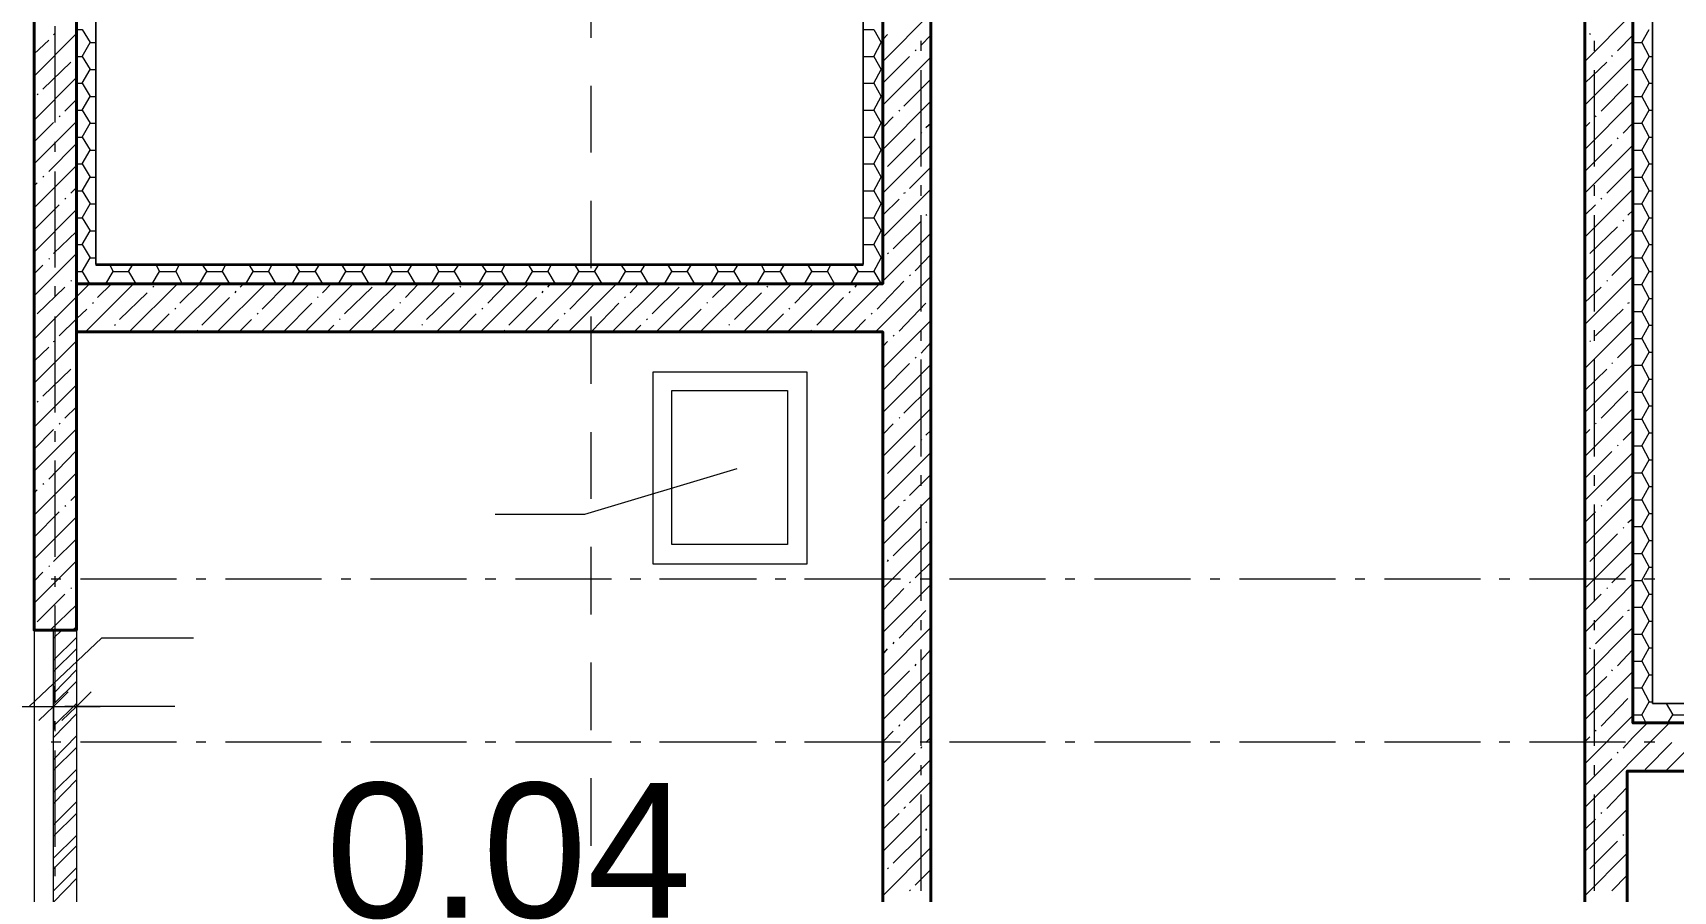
# Model space of a CAD drawing. Header units: millimetres. Extents: x -249154 to 415037, y -45458 to 354837.
# Drawn here: x -145327 to -136795, y 22051 to 26514 of the extents above; entities that cross this region are included whole.
import ezdxf

# ---------------------------------------------------------------- set-up
doc = ezdxf.new("R2010")
doc.units = ezdxf.units.MM
doc.styles.get("Standard").update_dxf_attribs({"font": 'arial.ttf'})

msp = doc.modelspace()

# ---------------------------------------------------------------- linework, layer by layer
at = {"lineweight": 9}
for points in [[(-230289.2, 28729.4), (-216355.9, 28729.4), (-230289.2, 28729.4), (-230289.2, 28632), (-216355.9, 28632), (-196495.9, 28632), (-196495.9, 25149.7), (-187938.5, 25149.7), (-187938.5, 25247.2), (-187938.5, 28632), (-145100.6, 28632), (-145100.6, 25209)], [(-145320.9, 28632), (-145320.9, 9157.5)], [(-142423.2, 26488.4), (-142423.2, 26840)], [(-145210.7, 26047.8), (-145210.7, 26547.7)], [(-140906.6, 26365.5), (-140656.7, 26615.5)], [(-137254.9, 26365.5), (-137004.9, 26615.5)], [(-145320.9, 26289.3), (-145100.6, 26509.6)], [(-145320.9, 26403.7), (-145244.6, 26475.7)], [(-145219.2, 26505.3), (-145210.7, 26509.6)], [(-145100.6, 26530.8), (-145070.9, 26530.8), (-145028.6, 26463), (-144998.9, 26463)], [(-145070.9, 26391), (-145028.6, 26463)], [(-141008.3, 26530.8), (-140953.2, 26530.8), (-140915.1, 26463), (-140906.6, 26463)], [(-140953.2, 26391), (-140915.1, 26463)], [(-140906.6, 26479.9), (-140881.2, 26505.3)], [(-140707.5, 26450.3), (-140656.7, 26501.1)], [(-140707.5, 26420.6), (-140707.5, 26471.5)], [(-137229.5, 26505.3), (-137225.2, 26509.6)], [(-137204, 26420.6), (-137204, 26471.5)], [(-137085.4, 26420.6), (-137004.9, 26501.1)], [(-137004.9, 26463), (-136958.3, 26463), (-136920.2, 26391), (-136903.3, 26391)], [(-136958.3, 26463), (-136920.2, 26530.8)], [(-145104.8, 26391), (-145100.6, 26395.2)], [(-145100.6, 26391), (-145070.9, 26391), (-145028.6, 26323.2), (-144998.9, 26323.2)], [(-141008.3, 26391), (-140953.2, 26391), (-140915.1, 26323.2), (-140906.6, 26323.2)], [(-140906.6, 26251.2), (-140766.8, 26391)], [(-140906.6, 26136.8), (-140656.7, 26386.7)], [(-140737.2, 26420.6), (-140732.9, 26424.9)], [(-137254.9, 26136.8), (-137004.9, 26386.7)], [(-137115.1, 26391), (-137110.8, 26395.2)], [(-136958.3, 26323.2), (-136920.2, 26391)], [(-145320.9, 26060.5), (-145100.6, 26280.8)], [(-145274.3, 26221.5), (-145130.2, 26361.3)], [(-145070.9, 26251.2), (-145028.6, 26323.2)], [(-140953.2, 26251.2), (-140915.1, 26323.2)], [(-140707.5, 25819.1), (-140707.5, 26318.9)], [(-137254.9, 26251.2), (-137140.5, 26361.3)], [(-137204, 25819.1), (-137204, 26318.9)], [(-137004.9, 26323.2), (-136958.3, 26323.2), (-136920.2, 26251.2), (-136903.3, 26251.2)], [(-145303.9, 26191.9), (-145299.7, 26196.1)], [(-145100.6, 26251.2), (-145070.9, 26251.2), (-145028.6, 26183.4), (-144998.9, 26183.4)], [(-142423.2, 25891.1), (-142423.2, 26238.5)], [(-141008.3, 26251.2), (-140953.2, 26251.2), (-140915.1, 26183.4), (-140906.6, 26183.4)], [(-140796.5, 26132.5), (-140656.7, 26272.3)], [(-137170.2, 26107.1), (-137030.4, 26246.9)], [(-136958.3, 26183.4), (-136920.2, 26251.2)], [(-145159.9, 26107.1), (-145100.6, 26166.4)], [(-145100.6, 26111.4), (-145070.9, 26111.4), (-145028.6, 26043.6), (-144998.9, 26043.6)], [(-145070.9, 26111.4), (-145028.6, 26183.4)], [(-141008.3, 26111.4), (-140953.2, 26111.4), (-140915.1, 26043.6), (-140906.6, 26043.6)], [(-140953.2, 26111.4), (-140915.1, 26183.4)], [(-140906.6, 25908), (-140656.7, 26158)], [(-140821.9, 26107.1), (-140817.6, 26111.4)], [(-137254.9, 25908), (-137004.9, 26158)], [(-137004.9, 26183.4), (-136958.3, 26183.4), (-136920.2, 26111.4), (-136903.3, 26111.4)], [(-136958.3, 26043.6), (-136920.2, 26111.4)], [(-145320.9, 25831.8), (-145100.6, 26052.1)], [(-145320.9, 25946.2), (-145219.2, 26047.8)], [(-145189.6, 26077.5), (-145185.3, 26081.7)], [(-145070.9, 25971.6), (-145028.6, 26043.6)], [(-140953.2, 25971.6), (-140915.1, 26043.6)], [(-140906.6, 26022.4), (-140851.5, 26077.5)], [(-140682.1, 26022.4), (-140656.7, 26043.6)], [(-137254.9, 26022.4), (-137229.5, 26047.8)], [(-137199.8, 26077.5), (-137195.6, 26081.7)], [(-137055.8, 25992.8), (-137004.9, 26043.6)], [(-137004.9, 26043.6), (-136958.3, 26043.6), (-136920.2, 25971.6), (-136903.3, 25971.6)], [(-145210.7, 25895.3), (-145210.7, 25946.2)], [(-145100.6, 25971.6), (-145070.9, 25971.6), (-145028.6, 25903.8), (-144998.9, 25903.8)], [(-141008.3, 25971.6), (-140953.2, 25971.6), (-140915.1, 25903.8), (-140906.6, 25903.8)], [(-140881.2, 25819.1), (-140737.2, 25963.1)], [(-140707.5, 25992.8), (-140703.3, 25997)], [(-137085.4, 25963.1), (-137081.2, 25967.3)], [(-136958.3, 25903.8), (-136920.2, 25971.6)], [(-145244.6, 25793.6), (-145104.8, 25933.4)], [(-145070.9, 25831.8), (-145028.6, 25903.8)], [(-140953.2, 25831.8), (-140915.1, 25903.8)], [(-140906.6, 25679.3), (-140656.7, 25929.2)], [(-137254.9, 25793.6), (-137115.1, 25933.4)], [(-137254.9, 25679.3), (-137004.9, 25929.2)], [(-137004.9, 25903.8), (-136958.3, 25903.8), (-136920.2, 25831.8), (-136903.3, 25831.8)], [(-145320.9, 25603), (-145100.6, 25823.3)], [(-145274.3, 25764), (-145270, 25768.2)], [(-145210.7, 25293.8), (-145210.7, 25793.6)], [(-145100.6, 25831.8), (-145070.9, 25831.8), (-145028.6, 25764), (-144998.9, 25764)], [(-141008.3, 25831.8), (-140953.2, 25831.8), (-140915.1, 25764), (-140906.6, 25764)], [(-140906.6, 25793.6), (-140902.4, 25797.9)], [(-140766.8, 25704.7), (-140656.7, 25814.8)], [(-137140.5, 25679.3), (-137004.9, 25814.8)], [(-136958.3, 25764), (-136920.2, 25831.8)], [(-145320.9, 25717.4), (-145303.9, 25734.3)], [(-145130.2, 25679.3), (-145100.6, 25708.9)], [(-145100.6, 25692), (-145070.9, 25692), (-145028.6, 25624.2), (-144998.9, 25624.2)], [(-145070.9, 25692), (-145028.6, 25764)], [(-141008.3, 25692), (-140953.2, 25692), (-140915.1, 25624.2), (-140906.6, 25624.2)], [(-140953.2, 25692), (-140915.1, 25764)], [(-140906.6, 25450.5), (-140656.7, 25700.4)], [(-140796.5, 25679.3), (-140788, 25683.5)], [(-140707.5, 25666.6), (-140707.5, 25721.6)], [(-137254.9, 25450.5), (-137004.9, 25700.4)], [(-137204, 25666.6), (-137204, 25721.6)], [(-137004.9, 25764), (-136958.3, 25764), (-136920.2, 25692), (-136903.3, 25692)], [(-136958.3, 25624.2), (-136920.2, 25692)], [(-145320.9, 25488.6), (-145189.6, 25620)], [(-145159.9, 25649.6), (-145155.7, 25653.8)], [(-145070.9, 25552.2), (-145028.6, 25624.2)], [(-142423.2, 25289.5), (-142423.2, 25641.1)], [(-140953.2, 25552.2), (-140915.1, 25624.2)], [(-140906.6, 25564.9), (-140821.9, 25649.6)], [(-137254.9, 25564.9), (-137199.8, 25620)], [(-137170.2, 25649.6), (-137165.9, 25653.8)], [(-137004.9, 25624.2), (-136958.3, 25624.2), (-136920.2, 25552.2), (-136903.3, 25552.2)], [(-145320.9, 25374.2), (-145100.6, 25594.5)], [(-145100.6, 25552.2), (-145070.9, 25552.2), (-145028.6, 25484.4), (-144998.9, 25484.4)], [(-141008.3, 25552.2), (-140953.2, 25552.2), (-140915.1, 25484.4), (-140906.6, 25484.4)], [(-140851.5, 25391.2), (-140707.5, 25535.2)], [(-140707.5, 25065), (-140707.5, 25564.9)], [(-140682.1, 25564.9), (-140677.9, 25569.1)], [(-137204, 25065), (-137204, 25564.9)], [(-137055.8, 25535.2), (-137051.5, 25539.5)], [(-137030.4, 25564.9), (-137004.9, 25590.3)], [(-136958.3, 25484.4), (-136920.2, 25552.2)], [(-145219.2, 25365.8), (-145100.6, 25480.2)], [(-145070.9, 25412.4), (-145028.6, 25484.4)], [(-140953.2, 25412.4), (-140915.1, 25484.4)], [(-140906.6, 25221.7), (-140656.7, 25471.7)], [(-137254.9, 25226), (-137004.9, 25475.9)], [(-137229.5, 25365.8), (-137085.4, 25505.6)], [(-137004.9, 25484.4), (-136958.3, 25484.4), (-136920.2, 25412.4), (-136903.3, 25412.4)], [(-145320.9, 25145.5), (-145100.6, 25365.8)], [(-145244.6, 25336.1), (-145240.4, 25340.4)], [(-145100.6, 25412.4), (-145070.9, 25412.4), (-145028.6, 25344.6), (-144998.9, 25344.6)], [(-145070.9, 25272.6), (-145028.6, 25344.6)], [(-141008.3, 25412.4), (-140953.2, 25412.4), (-140915.1, 25344.6), (-140906.6, 25344.6)], [(-140953.2, 25272.6), (-140915.1, 25344.6)], [(-140881.2, 25365.8), (-140877, 25370)], [(-140737.2, 25276.8), (-140656.7, 25361.5)], [(-137254.9, 25336.1), (-137250.6, 25340.4)], [(-137115.1, 25251.4), (-137004.9, 25361.5)], [(-137004.9, 25344.6), (-136958.3, 25344.6), (-136920.2, 25272.6), (-136903.3, 25272.6)], [(-136958.3, 25344.6), (-136920.2, 25412.4)], [(-145320.9, 25259.9), (-145274.3, 25306.5)], [(-145100.6, 25272.6), (-145070.9, 25272.6), (-145032.8, 25209)], [(-144948.1, 25209), (-144910, 25272.6)], [(-144926.9, 25306.5), (-144910, 25272.6), (-144829.5, 25272.6), (-144791.3, 25209)], [(-144829.5, 25272.6), (-144808.3, 25306.5)], [(-144706.6, 25209), (-144668.5, 25272.6)], [(-144685.4, 25306.5), (-144668.5, 25272.6), (-144583.8, 25272.6), (-144549.9, 25209)], [(-144583.8, 25272.6), (-144566.8, 25306.5)], [(-144460.9, 25209), (-144422.8, 25272.6)], [(-144444, 25306.5), (-144422.8, 25272.6), (-144342.3, 25272.6), (-144304.2, 25209)], [(-144342.3, 25272.6), (-144325.3, 25306.5)], [(-144219.4, 25209), (-144181.3, 25272.6)], [(-144202.5, 25306.5), (-144181.3, 25272.6), (-144100.8, 25272.6), (-144062.7, 25209)], [(-144100.8, 25272.6), (-144083.9, 25306.5)], [(-143978, 25209), (-143939.8, 25272.6)], [(-143961, 25306.5), (-143939.8, 25272.6), (-143859.3, 25272.6), (-143821.2, 25209)], [(-143859.3, 25272.6), (-143838.2, 25306.5)], [(-143736.5, 25209), (-143698.4, 25272.6)], [(-143719.5, 25306.5), (-143698.4, 25272.6), (-143617.9, 25272.6), (-143579.7, 25209)], [(-143617.9, 25272.6), (-143596.7, 25306.5)], [(-143495, 25209), (-143456.9, 25272.6)], [(-143473.8, 25306.5), (-143456.9, 25272.6), (-143376.4, 25272.6), (-143338.3, 25209)], [(-143376.4, 25272.6), (-143355.2, 25306.5)], [(-143253.5, 25209), (-143215.4, 25272.6)], [(-143232.4, 25306.5), (-143215.4, 25272.6), (-143134.9, 25272.6), (-143096.8, 25209)], [(-143134.9, 25272.6), (-143113.7, 25306.5)], [(-143007.8, 25209), (-142969.7, 25272.6)], [(-142990.9, 25306.5), (-142969.7, 25272.6), (-142889.2, 25272.6), (-142851.1, 25209)], [(-142889.2, 25272.6), (-142872.3, 25306.5)], [(-142766.4, 25209), (-142728.2, 25272.6)], [(-142749.4, 25306.5), (-142728.2, 25272.6), (-142647.8, 25272.6), (-142609.6, 25209)], [(-142647.8, 25272.6), (-142630.8, 25306.5)], [(-142524.9, 25209), (-142486.8, 25272.6)], [(-142508, 25306.5), (-142486.8, 25272.6), (-142406.3, 25272.6), (-142368.2, 25209)], [(-142406.3, 25272.6), (-142385.1, 25306.5)], [(-142283.4, 25209), (-142245.3, 25272.6)], [(-142266.5, 25306.5), (-142245.3, 25272.6), (-142164.8, 25272.6), (-142126.7, 25209)], [(-142164.8, 25272.6), (-142143.6, 25306.5)], [(-142042, 25209), (-142003.8, 25272.6)], [(-142025, 25306.5), (-142003.8, 25272.6), (-141923.3, 25272.6), (-141885.2, 25209)], [(-141923.3, 25272.6), (-141902.2, 25306.5)], [(-141800.5, 25209), (-141762.4, 25272.6)], [(-141779.3, 25306.5), (-141762.4, 25272.6), (-141681.9, 25272.6), (-141643.7, 25209)], [(-141681.9, 25272.6), (-141660.7, 25306.5)], [(-141559, 25209), (-141520.9, 25272.6)], [(-141537.8, 25306.5), (-141520.9, 25272.6), (-141440.4, 25272.6), (-141402.3, 25209)], [(-141440.4, 25272.6), (-141419.2, 25306.5)], [(-141313.3, 25209), (-141275.2, 25272.6)], [(-141296.4, 25306.5), (-141275.2, 25272.6), (-141194.7, 25272.6), (-141156.6, 25209)], [(-141194.7, 25272.6), (-141177.7, 25306.5)], [(-141071.8, 25209), (-141033.7, 25272.6)], [(-141054.9, 25306.5), (-141033.7, 25272.6), (-141008.3, 25272.6), (-140953.2, 25272.6), (-140915.1, 25209)], [(-140766.8, 25251.4), (-140762.6, 25255.6)], [(-136958.3, 25204.8), (-136920.2, 25272.6)], [(-145320.9, 24921), (-145100.6, 25141.2), (-145032.8, 25209)], [(-145303.9, 25052.3), (-145159.9, 25192.1)], [(-145210.7, 25141.2), (-145210.7, 25196.3)], [(-145130.2, 25221.7), (-145126, 25226)], [(-145104.8, 25251.4), (-145100.6, 25251.4)], [(-145054, 24959.1), (-144804, 25209)], [(-144990.4, 25137), (-144918.4, 25209)], [(-144825.2, 24959.1), (-144575.3, 25209)], [(-144702.4, 25192.1), (-144698.1, 25196.3)], [(-144596.5, 24959.1), (-144346.5, 25209)], [(-144562.6, 25107.4), (-144460.9, 25209)], [(-144367.7, 24959.1), (-144117.8, 25209)], [(-144274.5, 25162.4), (-144270.3, 25170.9)], [(-144249.1, 25192.1), (-144232.1, 25209)], [(-144138.9, 24959.1), (-143889, 25209)], [(-144134.7, 25077.7), (-144003.4, 25209)], [(-143910.2, 24959.1), (-143660.2, 25209)], [(-143821.2, 25162.4), (-143774.6, 25209)], [(-143706.8, 25052.3), (-143562.8, 25192.1)], [(-143685.7, 24959.1), (-143431.5, 25209)], [(-143456.9, 24959.1), (-143206.9, 25209)], [(-143389.1, 25137), (-143321.3, 25209)], [(-143228.1, 24959.1), (-142978.2, 25209)], [(-143105.3, 25192.1), (-143101, 25196.3)], [(-142999.4, 24959.1), (-142749.4, 25209)], [(-142961.2, 25107.4), (-142863.8, 25209)], [(-142770.6, 24959.1), (-142520.7, 25209)], [(-142677.4, 25162.4), (-142673.2, 25170.9)], [(-142647.8, 25192.1), (-142635, 25209)], [(-142541.8, 24959.1), (-142291.9, 25209)], [(-142533.4, 25077.7), (-142406.3, 25209)], [(-142313.1, 24959.1), (-142063.1, 25209)], [(-142219.9, 25162.4), (-142177.5, 25209)], [(-142105.5, 25052.3), (-141965.7, 25192.1)], [(-142084.3, 24959.1), (-141834.4, 25209)], [(-141855.6, 24959.1), (-141605.6, 25209)], [(-141792, 25137), (-141720, 25209)], [(-141631, 24959.1), (-141381.1, 25209)], [(-141508.2, 25192.1), (-141503.9, 25196.3)], [(-141402.3, 24959.1), (-141152.3, 25209)], [(-141364.1, 25107.4), (-141266.7, 25209)], [(-141173.5, 24959.1), (-140923.6, 25209)], [(-141080.3, 25162.4), (-141076.1, 25170.9)], [(-141050.6, 25192.1), (-141037.9, 25209)], [(-140944.7, 24959.1), (-140906.6, 24997.2), (-140656.7, 25247.2)], [(-140936.3, 25077.7), (-140906.6, 25107.4), (-140796.5, 25221.7)], [(-137254.9, 24997.2), (-137004.9, 25247.2)], [(-137254.9, 25111.6), (-137170.2, 25192.1)], [(-137140.5, 25221.7), (-137136.3, 25226)], [(-137004.9, 25204.8), (-136958.3, 25204.8), (-136920.2, 25132.8), (-136903.3, 25132.8)], [(-145015.9, 25107.4), (-145011.6, 25111.6)], [(-144876.1, 25022.6), (-144732, 25162.4)], [(-144448.2, 24993), (-144304.2, 25137)], [(-144020.3, 24963.3), (-143876.3, 25107.4)], [(-143846.6, 25137), (-143842.4, 25141.2)], [(-143418.8, 25107.4), (-143414.5, 25111.6)], [(-143279, 25022.6), (-143134.9, 25162.4)], [(-142851.1, 24993), (-142707.1, 25137)], [(-142419, 24963.3), (-142279.2, 25107.4)], [(-142249.5, 25137), (-142245.3, 25141.2)], [(-141821.7, 25107.4), (-141817.4, 25111.6)], [(-141677.6, 25022.6), (-141537.8, 25162.4)], [(-141249.8, 24993), (-141110, 25137)], [(-140821.9, 24963.3), (-140682.1, 25107.4)], [(-137030.4, 25107.4), (-137021.9, 25111.6)], [(-136958.3, 25065), (-136920.2, 25132.8)], [(-145210.7, 24539.7), (-145210.7, 25039.6)], [(-145189.6, 24937.9), (-145100.6, 25026.9), (-145045.5, 25077.7)], [(-144710.8, 24959.1), (-144617.6, 25052.3)], [(-144588, 25077.7), (-144583.8, 25081.9)], [(-144253.3, 24959.1), (-144189.8, 25022.6)], [(-144160.1, 25052.3), (-144155.9, 25056.5)], [(-143732.3, 25022.6), (-143728, 25026.9)], [(-143571.3, 24959.1), (-143448.4, 25077.7)], [(-143113.7, 24959.1), (-143020.5, 25052.3)], [(-142990.9, 25077.7), (-142986.7, 25081.9)], [(-142656.2, 24959.1), (-142592.7, 25022.6)], [(-142563, 25052.3), (-142558.8, 25056.5)], [(-142423.2, 24688), (-142423.2, 25039.6)], [(-142135.2, 25022.6), (-142130.9, 25026.9)], [(-141969.9, 24959.1), (-141851.3, 25077.7)], [(-141516.6, 24959.1), (-141423.4, 25052.3)], [(-141393.8, 25077.7), (-141389.6, 25081.9)], [(-141059.1, 24959.1), (-140995.6, 25022.6)], [(-140965.9, 25052.3), (-140961.7, 25056.5)], [(-140906.6, 24768.4), (-140656.7, 25018.4)], [(-137254.9, 24768.4), (-137004.9, 25018.4)], [(-137199.8, 24937.9), (-137055.8, 25077.7)], [(-137004.9, 25065), (-136958.3, 25065), (-136920.2, 24993), (-136903.3, 24993)], [(-144939.6, 24959.1), (-144931.1, 24963.3)], [(-144901.5, 24993), (-144897.2, 24997.2)], [(-144473.6, 24963.3), (-144469.4, 24967.6)], [(-143795.8, 24959.1), (-143761.9, 24993)], [(-143342.5, 24959.1), (-143334, 24963.3)], [(-143304.4, 24993), (-143300.1, 24997.2)], [(-142876.5, 24963.3), (-142872.3, 24967.6)], [(-142198.7, 24959.1), (-142164.8, 24993)], [(-141745.4, 24959.1), (-141736.9, 24963.3)], [(-141707.3, 24993), (-141703, 24997.2)], [(-141279.4, 24963.3), (-141275.2, 24967.6)], [(-140851.5, 24937.9), (-140847.3, 24942.1)], [(-140707.5, 24912.5), (-140707.5, 24967.6)], [(-137204, 24912.5), (-137204, 24967.6)], [(-137004.9, 24925.2), (-136958.3, 24925.2), (-136920.2, 24853.2), (-136903.3, 24853.2)], [(-136958.3, 24925.2), (-136920.2, 24993)], [(-145320.9, 24692.2), (-145100.6, 24912.5)], [(-145320.9, 24806.6), (-145244.6, 24878.6)], [(-145219.2, 24908.2), (-145210.7, 24912.5)], [(-140906.6, 24882.8), (-140881.2, 24908.2)], [(-140707.5, 24848.9), (-140656.7, 24904)], [(-137229.5, 24908.2), (-137225.2, 24912.5)], [(-137085.4, 24823.5), (-137004.9, 24904)], [(-136958.3, 24785.4), (-136920.2, 24853.2)], [(-145274.3, 24624.4), (-145130.2, 24764.2)], [(-145104.8, 24793.9), (-145100.6, 24798.1)], [(-140906.6, 24654.1), (-140766.8, 24793.9)], [(-140906.6, 24539.7), (-140656.7, 24789.6)], [(-140737.2, 24823.5), (-140732.9, 24827.8)], [(-140707.5, 24310.9), (-140707.5, 24815)], [(-137254.9, 24539.7), (-137004.9, 24789.6)], [(-137254.9, 24654.1), (-137140.5, 24764.2)], [(-137204, 24310.9), (-137204, 24815)], [(-137115.1, 24793.9), (-137110.8, 24798.1)], [(-137004.9, 24785.4), (-136958.3, 24785.4), (-136920.2, 24713.4), (-136903.3, 24713.4)], [(-145320.9, 24463.4), (-145100.6, 24683.7)], [(-140796.5, 24535.4), (-140656.7, 24675.2)], [(-136958.3, 24645.6), (-136920.2, 24713.4)], [(-145303.9, 24594.8), (-145299.7, 24599)], [(-137170.2, 24510), (-137030.4, 24649.8)], [(-137004.9, 24645.6), (-136958.3, 24645.6), (-136920.2, 24573.6), (-136903.3, 24573.6)], [(-136958.3, 24505.8), (-136920.2, 24573.6)], [(-145159.9, 24510), (-145100.6, 24569.3)], [(-140906.6, 24310.9), (-140656.7, 24560.9)], [(-140821.9, 24510), (-140817.6, 24514.3)], [(-137254.9, 24310.9), (-137004.9, 24560.9)], [(-137004.9, 24505.8), (-136958.3, 24505.8), (-136920.2, 24433.8), (-136903.3, 24433.8)], [(-145320.9, 24234.7), (-145100.6, 24455)], [(-145320.9, 24349), (-145219.2, 24450.7)], [(-145210.7, 24387.2), (-145210.7, 24442.2)], [(-145189.6, 24480.4), (-145185.3, 24484.6)], [(-142423.2, 24090.6), (-142423.2, 24438)], [(-140906.6, 24425.3), (-140851.5, 24480.4)], [(-140682.1, 24421.1), (-140656.7, 24446.5)], [(-137254.9, 24425.3), (-137229.5, 24450.7)], [(-137199.8, 24480.4), (-137195.6, 24484.6)], [(-137055.8, 24395.6), (-137004.9, 24446.5)], [(-136958.3, 24366), (-136920.2, 24433.8)], [(-145244.6, 24192.3), (-145104.8, 24336.3)], [(-140906.6, 24082.2), (-140656.7, 24332.1)], [(-140881.2, 24222), (-140737.2, 24366)], [(-140707.5, 24395.6), (-140703.3, 24399.9)], [(-137254.9, 24196.5), (-137115.1, 24336.3)], [(-137254.9, 24082.2), (-137004.9, 24332.1)], [(-137085.4, 24366), (-137081.2, 24370.2)], [(-137004.9, 24366), (-136958.3, 24366), (-136920.2, 24294), (-136903.3, 24294)], [(-145210.7, 23789.9), (-145210.7, 24289.7)], [(-141664.9, 24247.4), (-142457.1, 24010.1), (-142923.1, 24010.1)], [(-136958.3, 24226.2), (-136920.2, 24294)], [(-145320.9, 24005.9), (-145100.6, 24226.2)], [(-145274.3, 24166.9), (-145270, 24171.1)], [(-140906.6, 24196.5), (-140902.4, 24200.8)], [(-140766.8, 24107.6), (-140656.7, 24217.7)], [(-140707.5, 24158.4), (-140707.5, 24213.5)], [(-137204, 24158.4), (-137204, 24213.5)], [(-137140.5, 24082.2), (-137004.9, 24217.7)], [(-137004.9, 24226.2), (-136958.3, 24226.2), (-136920.2, 24154.2), (-136903.3, 24154.2)], [(-136958.3, 24086.4), (-136920.2, 24154.2)], [(-145320.9, 24120.3), (-145303.9, 24137.2)], [(-145130.2, 24082.2), (-145100.6, 24111.8)], [(-140906.6, 23853.4), (-140656.7, 24103.3)], [(-140796.5, 24082.2), (-140788, 24086.4)], [(-140707.5, 23561.1), (-140707.5, 24061)], [(-137254.9, 23853.4), (-137004.9, 24103.3)], [(-137204, 23561.1), (-137204, 24061)], [(-137004.9, 24086.4), (-136958.3, 24086.4), (-136920.2, 24014.4), (-136903.3, 24014.4)], [(-145320.9, 23891.5), (-145189.6, 24022.9)], [(-145320.9, 23777.1), (-145100.6, 23997.4)], [(-145159.9, 24052.5), (-145155.7, 24056.7)], [(-140906.6, 23967.8), (-140821.9, 24052.5)], [(-137254.9, 23967.8), (-137199.8, 24022.9)], [(-137170.2, 24052.5), (-137165.9, 24056.7)], [(-137030.4, 23967.8), (-137004.9, 23989)], [(-136958.3, 23946.6), (-136920.2, 24014.4)], [(-140851.5, 23794.1), (-140707.5, 23938.1)], [(-140682.1, 23967.8), (-140677.9, 23972)], [(-137229.5, 23764.4), (-137085.4, 23908.5)], [(-137055.8, 23938.1), (-137051.5, 23942.4)], [(-137004.9, 23946.6), (-136958.3, 23946.6), (-136920.2, 23874.6), (-136903.3, 23874.6)], [(-145219.2, 23764.4), (-145100.6, 23883.1)], [(-142423.2, 23489.1), (-142423.2, 23840.7)], [(-140906.6, 23624.6), (-140656.7, 23874.6)], [(-137254.9, 23624.6), (-137004.9, 23874.6)], [(-137004.9, 23806.8), (-136958.3, 23806.8), (-136920.2, 23734.8), (-136903.3, 23734.8)], [(-136958.3, 23806.8), (-136920.2, 23874.6)], [(-145320.9, 23548.4), (-145100.6, 23768.7)], [(-145244.6, 23739), (-145240.4, 23743.3)], [(-140881.2, 23764.4), (-140877, 23772.9)], [(-140737.2, 23679.7), (-140656.7, 23760.2)], [(-137254.9, 23739), (-137250.6, 23743.3)], [(-137115.1, 23654.3), (-137004.9, 23760.2)], [(-136958.3, 23667), (-136920.2, 23734.8)], [(-145320.9, 23662.8), (-145274.3, 23709.4)], [(-145231.9, 23675.5), (-145181.1, 23675.5)], [(-145210.7, 23633.1), (-145210.7, 23688.2)], [(-145104.8, 23654.3), (-145100.6, 23654.3)], [(-145079.4, 23675.5), (-144579.5, 23675.5)], [(-144477.9, 23675.5), (-144427, 23675.5)], [(-144325.3, 23675.5), (-143825.5, 23675.5)], [(-143723.8, 23675.5), (-143672.9, 23675.5)], [(-143571.3, 23675.5), (-143071.4, 23675.5)], [(-142973.9, 23675.5), (-142918.9, 23675.5)], [(-142817.2, 23675.5), (-142317.3, 23675.5)], [(-142219.9, 23675.5), (-142164.8, 23675.5)], [(-142067.4, 23675.5), (-141563.2, 23675.5)], [(-141465.8, 23675.5), (-141410.7, 23675.5)], [(-141313.3, 23675.5), (-140813.4, 23675.5)], [(-140906.6, 23395.9), (-140656.7, 23645.8)], [(-140766.8, 23654.3), (-140762.6, 23658.5)], [(-140711.7, 23675.5), (-140656.7, 23675.5)], [(-140559.2, 23675.5), (-140059.3, 23675.5)], [(-139957.7, 23675.5), (-139906.8, 23675.5)], [(-139805.2, 23675.5), (-139305.3, 23675.5)], [(-139203.6, 23675.5), (-139152.8, 23675.5)], [(-139051.1, 23675.5), (-138551.2, 23675.5)], [(-138449.5, 23675.5), (-138398.7, 23675.5)], [(-138297, 23675.5), (-137797.1, 23675.5)], [(-137699.7, 23675.5), (-137644.6, 23675.5)], [(-137543, 23675.5), (-137043.1, 23675.5)], [(-137254.9, 23395.9), (-137004.9, 23650.1)], [(-137004.9, 23667), (-136958.3, 23667), (-136920.2, 23595), (-136903.3, 23595)], [(-136945.6, 23675.5), (-136890.6, 23675.5)], [(-145303.9, 23450.9), (-145159.9, 23595)], [(-145130.2, 23624.6), (-145126, 23628.9)], [(-140906.6, 23510.3), (-140796.5, 23624.6)], [(-137254.9, 23510.3), (-137170.2, 23595)], [(-137140.5, 23624.6), (-137136.3, 23628.9)], [(-136958.3, 23527.2), (-136920.2, 23595)], [(-145236.2, 23408.6), (-145100.6, 23539.9)], [(-145210.7, 23035.8), (-145210.7, 23535.7)], [(-140821.9, 23366.2), (-140682.1, 23510.3)], [(-137199.8, 23336.6), (-137055.8, 23480.6)], [(-137030.4, 23510.3), (-137021.9, 23514.5)], [(-137004.9, 23527.2), (-136958.3, 23527.2), (-136920.2, 23455.2), (-136903.3, 23455.2)], [(-145219.2, 23366.2), (-145176.8, 23408.6)], [(-145121.8, 23408.6), (-145100.6, 23425.5)], [(-140906.6, 23171.3), (-140656.7, 23421.3)], [(-140707.5, 23408.6), (-140707.5, 23459.4)], [(-137254.9, 23171.3), (-137004.9, 23421.3)], [(-137204, 23408.6), (-137204, 23459.4)], [(-137004.9, 23387.4), (-136958.3, 23387.4), (-136920.2, 23315.4), (-136903.3, 23315.4)], [(-136958.3, 23387.4), (-136920.2, 23455.2)], [(-144490.6, 23366.2), (-144969.3, 23366.2), (-145346.3, 23010.4)], [(-145219.2, 23251.8), (-145100.6, 23370.5)], [(-145219.2, 23192.5), (-145100.6, 23311.1)], [(-140906.6, 23281.5), (-140881.2, 23311.1)], [(-140851.5, 23336.6), (-140847.3, 23345)], [(-140707.5, 23251.8), (-140656.7, 23306.9)], [(-140707.5, 22807), (-140707.5, 23306.9)], [(-137229.5, 23311.1), (-137225.2, 23315.4)], [(-137204, 22807), (-137204, 23306.9)], [(-137085.4, 23222.2), (-137004.9, 23306.9)], [(-136958.3, 23247.6), (-136920.2, 23315.4)], [(-142423.2, 22887.5), (-142423.2, 23239.1)], [(-140737.2, 23222.2), (-140732.9, 23230.7)], [(-137004.9, 23247.6), (-136958.3, 23247.6), (-136920.2, 23175.6), (-136903.3, 23175.6)], [(-145219.2, 23078.1), (-145100.6, 23201)], [(-145219.2, 23023.1), (-145100.6, 23141.7)], [(-140906.6, 23057), (-140766.8, 23196.8)], [(-140906.6, 22942.6), (-140656.7, 23192.5)], [(-137254.9, 22942.6), (-137004.9, 23192.5)], [(-137254.9, 23057), (-137140.5, 23167.1)], [(-137115.1, 23196.8), (-137110.8, 23201)], [(-136958.3, 23107.8), (-136920.2, 23175.6)], [(-145219.2, 23116.3), (-145219.2, 23010.4), (-145219.2, 22891.7)], [(-145100.6, 23116.3), (-145100.6, 23010.4), (-145100.6, 22891.7)], [(-140796.5, 22938.3), (-140656.7, 23078.1)], [(-137170.2, 22908.7), (-137030.4, 23052.7)], [(-137004.9, 23107.8), (-136958.3, 23107.8), (-136920.2, 23035.8), (-136903.3, 23035.8)], [(-161652, 23010.4), (-161410.5, 23010.4), (-151493.2, 23010.4), (-151374.6, 23010.4), (-145592, 23010.4), (-145469.2, 23010.4), (-145219.2, 23010.4), (-144977.7, 23010.4)], [(-145219.2, 22908.7), (-145100.6, 23027.3)], [(-145219.2, 22849.4), (-145100.6, 22972.2)], [(-144588, 23010.4), (-145028.6, 23010.4), (-145159.9, 23010.4)], [(-140906.6, 22713.8), (-140656.7, 22963.8)], [(-137254.9, 22713.8), (-137004.9, 22963.8)], [(-137004.9, 22968), (-136958.3, 22968), (-136937.2, 22925.6)], [(-136958.3, 22968), (-136920.2, 23035.8)], [(-136903.3, 23027.3), (-136903.3, 23027.3)], [(-136831.3, 23027.3), (-136797.4, 22968), (-136716.9, 22968), (-136695.7, 22925.6)], [(-136822.8, 22925.6), (-136797.4, 22968)], [(-145210.7, 22883.3), (-145210.7, 22934.1)], [(-140906.6, 22828.2), (-140851.5, 22883.3)], [(-140821.9, 22908.7), (-140817.6, 22917.2)], [(-137254.9, 22485.1), (-137064.2, 22675.7), (-137004.9, 22735), (-136814.3, 22925.6)], [(-137199.8, 22883.3), (-137195.6, 22887.5)], [(-137055.8, 22794.3), (-137004.9, 22849.4), (-136928.7, 22925.6)], [(-136835.5, 22675.7), (-136585.5, 22925.6)], [(-145231.9, 22828.2), (-145181.1, 22828.2)], [(-145219.2, 22735), (-145100.6, 22857.9)], [(-145219.2, 22679.9), (-145100.6, 22798.5)], [(-145210.7, 22281.7), (-145210.7, 22781.6)], [(-145079.4, 22828.2), (-144579.5, 22828.2)], [(-144477.9, 22828.2), (-144427, 22828.2)], [(-144325.3, 22828.2), (-143825.5, 22828.2)], [(-143723.8, 22828.2), (-143672.9, 22828.2)], [(-143571.3, 22828.2), (-143071.4, 22828.2)], [(-142973.9, 22828.2), (-142918.9, 22828.2)], [(-142817.2, 22828.2), (-142317.3, 22828.2)], [(-142219.9, 22828.2), (-142164.8, 22828.2)], [(-142067.4, 22828.2), (-141563.2, 22828.2)], [(-141465.8, 22828.2), (-141410.7, 22828.2)], [(-141313.3, 22828.2), (-140813.4, 22828.2)], [(-140711.7, 22828.2), (-140656.7, 22828.2)], [(-140707.5, 22794.3), (-140703.3, 22802.8)], [(-140682.1, 22824), (-140656.7, 22849.4)], [(-140559.2, 22828.2), (-140059.3, 22828.2)], [(-139957.7, 22828.2), (-139906.8, 22828.2)], [(-139805.2, 22828.2), (-139305.3, 22828.2)], [(-139203.6, 22828.2), (-139152.8, 22828.2)], [(-139051.1, 22828.2), (-138551.2, 22828.2)], [(-138449.5, 22828.2), (-138398.7, 22828.2)], [(-138297, 22828.2), (-137797.1, 22828.2)], [(-137699.7, 22828.2), (-137644.6, 22828.2)], [(-137543, 22828.2), (-137043.1, 22828.2)], [(-137254.9, 22828.2), (-137229.5, 22853.6)], [(-136945.6, 22828.2), (-136890.6, 22828.2)], [(-136941.4, 22684.2), (-136801.6, 22824)], [(-140906.6, 22485.1), (-140656.7, 22735)], [(-140881.2, 22624.9), (-140737.2, 22768.9)], [(-140707.5, 22654.5), (-140707.5, 22705.3)], [(-137254.9, 22599.4), (-137178.6, 22675.7), (-137115.1, 22739.2)], [(-137204, 22654.5), (-137204, 22705.3)], [(-137085.4, 22768.9), (-137081.2, 22773.1)], [(-145219.2, 22565.5), (-145100.6, 22684.2)], [(-145219.2, 22506.2), (-145100.6, 22629.1)], [(-142423.2, 22286), (-142423.2, 22637.6)], [(-140766.8, 22510.5), (-140656.7, 22620.6)], [(-140906.6, 22599.4), (-140902.4, 22599.4)], [(-140707.5, 22053), (-140707.5, 22552.8)], [(-137204, 22053), (-137204, 22552.8)], [(-137140.5, 22480.8), (-137034.6, 22591)], [(-145219.2, 22396.1), (-145100.6, 22514.7)], [(-145219.2, 22336.8), (-145100.6, 22455.4)], [(-140906.6, 22256.3), (-140656.7, 22506.2)], [(-140906.6, 22370.7), (-140821.9, 22455.4)], [(-140796.5, 22480.8), (-140788, 22489.3)], [(-137254.9, 22256.3), (-137034.6, 22476.6)], [(-137170.2, 22455.4), (-137165.9, 22459.6)], [(-140682.1, 22366.4), (-140677.9, 22374.9)], [(-137254.9, 22370.7), (-137199.8, 22425.7)], [(-145219.2, 22222.4), (-145100.6, 22341)], [(-145219.2, 22167.3), (-145100.6, 22286)], [(-140906.6, 22027.5), (-140656.7, 22277.5)], [(-140851.5, 22197), (-140707.5, 22341)], [(-137229.5, 22167.3), (-137085.4, 22311.4)], [(-137055.8, 22341), (-137051.5, 22345.3)], [(-137254.9, 22027.5), (-137034.6, 22247.8)], [(-145219.2, 22053), (-145100.6, 22171.6)], [(-145219.2, 21993.6), (-145100.6, 22116.5)], [(-145210.7, 22129.2), (-145210.7, 22180)], [(-140881.2, 22167.3), (-140877, 22171.6)], [(-140737.2, 22082.6), (-140656.7, 22163.1)], [(-137254.9, 22141.9), (-137250.6, 22146.2)], [(-137115.1, 22053), (-137034.6, 22133.4)], [(-140766.8, 22053), (-140762.6, 22057.2)]]:
    msp.add_lwpolyline(points, dxfattribs=at)
for points in [[(-144998.9, 28729.4), (-144998.9, 25306.5), (-141008.3, 25306.5), (-141008.3, 28632), (-141008.3, 25310.7), (-144998.9, 25310.7), (-144998.9, 28729.4), (-145100.6, 28729.4), (-188040.2, 28729.4), (-188040.2, 28632), (-188040.2, 25247.2), (-188040.2, 28632), (-188040.2, 28729.4), (-145100.6, 28729.4)], [(-136903.3, 28632), (-136903.3, 23027.3)], [(-142101.3, 23751.7), (-142101.3, 24751.5), (-141300.6, 24751.5), (-141300.6, 23751.7)], [(-141402.3, 23853.4), (-142003.8, 23853.4), (-142003.8, 24654.1), (-141402.3, 24654.1)], [(-145219.2, 21807.2), (-145219.2, 23408.6), (-145100.6, 23408.6), (-145100.6, 21807.2)], [(-104859.6, 23027.3), (-104859.6, 1409.2), (-104859.6, 23027.3), (-104961.2, 23027.3), (-136903.3, 23027.3), (-104961.2, 23027.3)]]:
    msp.add_lwpolyline(points, close=True, dxfattribs=at)
at = {"lineweight": 40}
for points in [[(-145100.6, 28632), (-145100.6, 23408.6), (-145320.9, 23408.6), (-145320.9, 28632)], [(-127358.8, 22925.6), (-136818.5, 22925.6), (-136903.3, 22925.6), (-136818.5, 22925.6)]]:
    msp.add_lwpolyline(points, close=True, dxfattribs=at)
for points in [[(-141008.3, 25209), (-140906.6, 25209), (-140906.6, 28632)], [(-140906.6, 25209), (-140906.6, 28632), (-140656.7, 28632), (-137254.9, 28632), (-137004.9, 28632), (-137004.9, 22925.6), (-136903.3, 22925.6)], [(-137004.9, 22925.6), (-137004.9, 28632)], [(-144998.9, 25209), (-144914.2, 25209), (-141093, 25209), (-141008.3, 25209), (-141093, 25209), (-144914.2, 25209), (-144998.9, 25209), (-145100.6, 25209), (-145100.6, 24959.1), (-140906.6, 24959.1), (-140906.6, 20595.6), (-140656.7, 20595.6), (-140656.7, 28382), (-137254.9, 28382), (-137254.9, 22675.7), (-137254.9, 18795.2), (-141728.5, 18795.2), (-141728.5, 18574.9), (-141088.8, 18574.9)], [(-144998.9, 25209), (-144998.9, 25209)], [(-140965.9, 18574.9), (-137254.9, 18574.9), (-137254.9, 15139.2), (-137814.1, 15139.2), (-137814.1, 14918.9), (-137254.9, 14918.9), (-137034.6, 14918.9), (-137034.6, 15139.2), (-137034.6, 22675.7), (-137004.9, 22675.7), (-129477, 22675.7)]]:
    msp.add_lwpolyline(points, dxfattribs=at)
at = {"lineweight": 18}
for points in [[(-145143, 23086.6), (-145219.2, 23010.4), (-145295.5, 22938.3)], [(-145024.3, 23086.6), (-145100.6, 23010.4), (-145176.8, 22938.3)]]:
    msp.add_lwpolyline(points, dxfattribs=at)

# ---------------------------------------------------------------- texts
at = {"insert": (-143803.9, 22258.9), "char_height": 700, "attachment_point": 4}
msp.add_mtext('0.04', dxfattribs=at)

doc.saveas('drawing.dxf')
